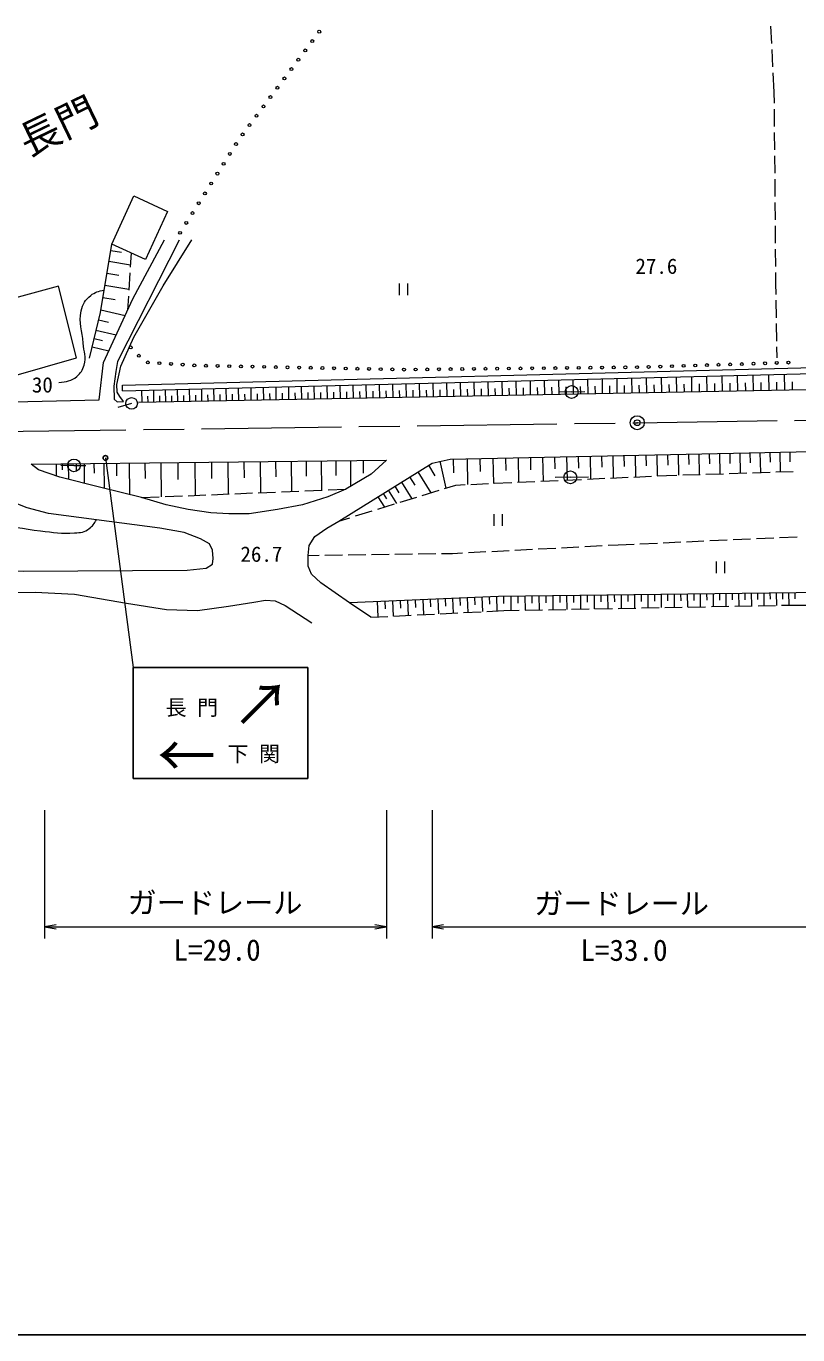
# Model space of a CAD drawing. Units: millimetres at full size, sheet at 1:1000; details may follow other scales. Extents: x 40000 to 680000, y 20000 to 380000.
# Drawn here: x 178155 to 244384, y 205000 to 317256 of the extents above; entities that cross this region are included whole.
import ezdxf
from ezdxf.enums import TextEntityAlignment as Align

# ---------------------------------------------------------------- set-up
doc = ezdxf.new("R2010")
doc.units = ezdxf.units.MM
doc.header["$LTSCALE"] = 1000
doc.header["$PDMODE"] = 32
doc.header["$PDSIZE"] = 500
doc.linetypes.add('CHAIN', pattern=[18.5, 12, -1.5, 3.5, -1.5])
for name, color, linetype, lineweight in [('M-BGD', 7, 'Continuous', 13), ('M-BMK', 2, 'CHAIN', 13), ('M-BMK-SRVR', 3, 'Continuous', 13), ('M-STR-HTXT', 7, 'Continuous', 13), ('M-STR-STRC', 7, 'Continuous', 25), ('M-TTL-BAND', 7, 'Continuous', 25)]:
    doc.layers.add(name, color=color, linetype=linetype, lineweight=lineweight)
doc.layers.add('M-BGD-HTXT', color=7, linetype='Continuous')
doc.styles.add('ＭＳ ゴシック', font='')
doc.styles.get('ＭＳ ゴシック').set_extended_font_data('MS Gothic')

# ---------------------------------------------------------------- blocks, each defined once
blk = doc.blocks.new('open_arrow')
at = {"color": 0, "linetype": 'Continuous', "lineweight": -2}
blk.add_lwpolyline([(7.5, 1.25), (0, 0), (7.5, -1.25)], dxfattribs=at)

msp = doc.modelspace()

# ---------------------------------------------------------------- linework, layer by layer
at = {"layer": 'M-BGD'}
for p, q in [((242142, 315758), (242062, 317256)), ((242248, 313761), (242168, 315259)), ((242365, 311591), (242275, 313261)), ((242373, 310638), (242365, 311591)), ((242390, 308638), (242377, 310138)), ((242407, 306639), (242394, 308138)), ((242424, 304639), (242411, 306139)), ((242441, 302639), (242428, 304139)), ((242458, 300639), (242445, 302139)), ((242475, 298639), (242462, 300139)), ((185411, 298012), (186330, 297859)), ((187161, 297807), (187085, 296597)), ((242492, 296639), (242479, 298139)), ((185258, 297092), (187097, 296786)), ((185087, 296067), (186113, 295897)), ((187054, 296098), (186961, 294601)), ((242505, 295187), (242497, 296139)), ((184917, 295042), (186967, 294701)), ((210157, 295172), (210157, 294172)), ((210907, 294172), (210907, 295172)), ((242520, 294246), (242505, 295187)), ((184741, 293983), (185800, 293807)), ((186930, 294102), (186855, 292892)), ((242553, 292247), (242528, 293747)), ((184351, 292059), (185218, 291856)), ((184554, 292926), (186644, 292436)), ((184148, 291192), (185882, 290786)), ((242586, 290247), (242561, 291747)), ((183811, 289754), (185249, 289417)), ((183979, 290473), (184698, 290305)), ((242610, 288807), (242594, 289747)), ((186414, 286464), (248088, 288024)), ((186427, 285965), (248100, 287524)), ((243257, 286054), (243232, 287401)), ((186427, 285965), (186414, 286464)), ((198545, 285197), (198525, 286270)), ((199625, 285218), (199604, 286298)), ((200711, 285239), (200690, 286325)), ((201804, 285260), (201783, 286353)), ((202904, 285281), (202883, 286381)), ((204010, 285302), (203989, 286409)), ((205124, 285323), (205102, 286437)), ((206244, 285345), (206222, 286465)), ((207371, 285366), (207349, 286493)), ((208505, 285388), (208483, 286522)), ((209646, 285410), (209624, 286551)), ((210794, 285432), (210772, 286580)), ((211949, 285454), (211927, 286609)), ((213111, 285476), (213089, 286639)), ((214281, 285499), (214258, 286668)), ((215457, 285521), (215435, 286698)), ((216641, 285544), (216618, 286728)), ((217832, 285567), (217809, 286758)), ((219031, 285590), (219008, 286788)), ((220237, 285613), (220213, 286819)), ((221450, 285636), (221427, 286849)), ((222060, 285648), (222048, 286258)), ((222671, 285659), (222647, 286880)), ((223285, 285671), (223273, 286285)), ((223899, 285683), (223875, 286911)), ((224517, 285695), (224505, 286313)), ((225135, 285707), (225111, 286942)), ((225756, 285719), (225744, 286340)), ((226378, 285730), (226354, 286974)), ((227004, 285742), (226992, 286368)), ((227629, 285754), (227605, 287006)), ((228259, 285766), (228247, 286396)), ((228888, 285779), (228864, 287037)), ((229521, 285791), (229509, 286424)), ((230155, 285803), (230130, 287069)), ((230792, 285815), (230780, 286452)), ((231429, 285827), (231404, 287102)), ((232070, 285840), (232058, 286481)), ((232711, 285852), (232687, 287134)), ((233356, 285864), (233344, 286509)), ((234001, 285876), (233977, 287167)), ((234650, 285889), (234638, 286538)), ((235299, 285901), (235274, 287199)), ((235952, 285914), (235940, 286567)), ((236605, 285926), (236580, 287232)), ((237262, 285939), (237250, 286596)), ((237919, 285952), (237894, 287266)), ((238581, 285964), (238568, 286625)), ((239242, 285977), (239216, 287299)), ((239907, 285990), (239894, 286655)), ((240572, 286002), (240547, 287333)), ((241241, 286015), (241228, 286684)), ((241911, 286028), (241885, 287367)), ((242584, 286041), (242571, 286714)), ((243935, 286067), (243922, 286744)), ((188106, 284997), (188087, 286006)), ((188614, 285007), (188604, 285515)), ((189121, 285017), (189102, 286032)), ((189632, 285027), (189622, 285537)), ((190143, 285036), (190123, 286058)), ((190657, 285046), (190647, 285560)), ((191171, 285056), (191151, 286084)), ((191688, 285066), (191678, 285583)), ((192205, 285076), (192185, 286110)), ((192725, 285086), (192715, 285606)), ((193245, 285096), (193226, 286136)), ((193769, 285106), (193759, 285629)), ((194292, 285116), (194272, 286163)), ((194819, 285126), (194809, 285653)), ((195346, 285136), (195326, 286189)), ((195876, 285146), (195866, 285676)), ((196406, 285156), (196386, 286216)), ((196939, 285167), (196929, 285700)), ((197472, 285177), (197452, 286243)), ((198009, 285187), (197999, 285724)), ((199085, 285208), (199075, 285747)), ((200168, 285228), (200158, 285772)), ((201258, 285249), (201247, 285796)), ((202354, 285270), (202344, 285820)), ((203457, 285291), (203447, 285845)), ((204567, 285313), (204556, 285869)), ((205684, 285334), (205673, 285894)), ((206807, 285356), (206797, 285919)), ((207938, 285377), (207927, 285944)), ((209076, 285399), (209065, 285970)), ((210220, 285421), (210209, 285995)), ((211372, 285443), (211361, 286021)), ((212530, 285465), (212519, 286046)), ((213696, 285488), (213685, 286072)), ((214869, 285510), (214858, 286098)), ((216049, 285533), (216038, 286125)), ((217237, 285555), (217225, 286151)), ((218431, 285578), (218420, 286177)), ((219634, 285601), (219622, 286204)), ((220843, 285624), (220832, 286231)), ((224970, 285879), (223869, 285852)), ((224970, 285879), (226092, 285907)), ((187206, 284896), (186022, 284538)), ((239408, 280644), (239444, 278917)), ((240271, 280662), (240289, 279798)), ((241135, 280680), (241170, 278973)), ((241988, 280698), (242006, 279844)), ((242842, 280716), (242877, 279028)), ((243685, 280733), (243703, 279890)), ((180724, 279718), (180736, 278671)), ((182255, 279578), (181123, 279578)), ((181248, 279723), (181253, 279200)), ((181771, 279729), (181786, 278378)), ((182255, 279578), (183283, 279578)), ((182447, 279736), (182454, 279061)), ((183122, 279744), (183141, 278037)), ((183976, 279753), (183985, 278900)), ((184830, 279762), (184853, 277607)), ((185907, 279774), (185919, 278696)), ((186985, 279786), (187014, 277070)), ((188343, 279801), (188357, 278443)), ((189701, 279815), (189732, 276883)), ((191167, 279831), (191182, 278365)), ((192633, 279847), (192663, 277006)), ((194053, 279863), (194068, 278442)), ((195473, 279878), (195503, 277125)), ((196850, 279893), (196865, 278517)), ((198226, 279908), (198255, 277241)), ((199559, 279922), (199574, 278589)), ((200893, 279937), (200921, 277353)), ((202185, 279951), (202199, 278659)), ((203477, 279965), (203504, 277461)), ((204729, 279979), (204742, 278727)), ((205980, 279992), (206004, 277794)), ((207079, 280004), (207091, 278905)), ((212674, 279586), (213232, 278689)), ((213658, 279929), (214165, 277626)), ((214816, 280130), (214841, 278951)), ((215995, 280154), (216041, 277939)), ((217103, 280177), (217126, 279070)), ((218210, 280201), (218256, 278039)), ((219291, 280223), (219314, 279142)), ((220372, 280246), (220416, 278136)), ((221427, 280268), (221449, 279213)), ((222482, 280290), (222525, 278232)), ((223511, 280311), (223532, 279282)), ((224540, 280333), (224582, 278325)), ((225544, 280354), (225565, 279350)), ((226548, 280375), (226589, 278416)), ((227527, 280395), (227548, 279416)), ((228507, 280416), (228547, 278504)), ((229463, 280436), (229483, 279480)), ((230419, 280456), (230458, 278591)), ((231351, 280475), (231371, 279543)), ((232284, 280495), (232322, 278675)), ((233194, 280514), (233213, 279604)), ((234104, 280533), (234141, 278744)), ((234998, 280552), (235017, 279657)), ((235892, 280570), (235929, 278802)), ((236776, 280589), (236795, 279705)), ((237660, 280607), (237697, 278860)), ((238534, 280625), (238552, 279752)), ((211068, 278586), (211509, 277877)), ((211777, 279028), (212894, 277234)), ((224864, 278562), (223552, 278531)), ((224864, 278562), (226412, 278586)), ((226318, 278403), (227817, 278471)), ((228316, 278494), (229815, 278562)), ((230314, 278584), (231813, 278652)), ((232312, 278675), (233111, 278711)), ((233111, 278711), (234001, 278740)), ((234501, 278756), (236000, 278805)), ((236500, 278821), (237999, 278870)), ((238499, 278886), (239998, 278935)), ((240498, 278951), (241997, 279000)), ((242497, 279016), (243996, 279065)), ((198067, 277233), (199566, 277296)), ((200066, 277317), (201564, 277380)), ((202064, 277401), (203563, 277464)), ((204062, 277485), (205585, 277549)), ((209235, 277445), (209934, 276323)), ((209797, 277795), (210146, 277234)), ((210358, 278144), (211242, 276725)), ((212155, 277007), (213589, 277449)), ((214066, 277596), (215030, 277893)), ((215030, 277893), (215829, 277929)), ((216329, 277952), (217827, 278019)), ((218327, 278042), (219825, 278110)), ((220325, 278132), (221823, 278200)), ((222322, 278223), (223821, 278290)), ((224320, 278313), (225819, 278381)), ((188052, 276813), (189575, 276877)), ((190074, 276898), (191573, 276960)), ((192073, 276981), (193571, 277044)), ((194071, 277065), (195570, 277128)), ((196069, 277149), (197568, 277212)), ((208332, 275829), (209766, 276271)), ((208347, 276892), (208900, 276004)), ((208791, 277169), (209068, 276725)), ((210244, 276418), (211677, 276860)), ((204980, 274796), (205943, 275093)), ((206421, 275240), (207855, 275682)), ((218293, 275390), (218293, 274390)), ((219043, 274390), (219043, 275390)), ((228953, 272768), (230333, 272830)), ((230833, 272853), (232331, 272920)), ((232830, 272943), (234329, 273010)), ((234828, 273033), (236327, 273100)), ((236826, 273123), (238325, 273191)), ((238824, 273213), (240323, 273281)), ((240822, 273303), (242321, 273371)), ((242820, 273393), (244319, 273461)), ((202347, 271852), (203302, 271866)), ((203802, 271873), (205302, 271895)), ((205802, 271902), (207302, 271924)), ((207802, 271931), (209302, 271953)), ((209802, 271960), (211301, 271982)), ((211801, 271989), (213301, 272011)), ((213801, 272018), (214756, 272032)), ((214756, 272032), (215613, 272076)), ((216112, 272102), (217610, 272180)), ((218110, 272205), (219608, 272283)), ((220107, 272309), (221605, 272387)), ((222104, 272413), (223602, 272490)), ((224101, 272516), (225599, 272594)), ((226099, 272620), (227597, 272697)), ((228096, 272723), (228953, 272768)), ((237379, 271341), (237379, 270341)), ((238129, 270341), (238129, 271341)), ((217888, 268304), (217914, 267683)), ((218509, 268331), (218561, 267099)), ((219125, 268344), (219133, 267727)), ((219742, 268351), (219757, 267140)), ((220347, 268359), (220355, 267753)), ((220953, 268366), (220968, 267163)), ((221554, 268374), (221562, 267772)), ((222156, 268381), (222171, 267186)), ((222754, 268388), (222761, 267791)), ((223351, 268396), (223366, 267208)), ((223945, 268403), (223952, 267809)), ((224539, 268410), (224554, 267230)), ((225129, 268418), (225136, 267828)), ((225719, 268425), (225733, 267253)), ((226305, 268432), (226312, 267846)), ((226891, 268439), (226906, 267275)), ((227474, 268447), (227481, 267864)), ((228056, 268454), (228070, 267297)), ((228634, 268461), (228642, 267882)), ((229213, 268468), (229227, 267318)), ((229788, 268475), (229795, 267900)), ((230363, 268482), (230377, 267340)), ((230934, 268489), (230941, 267918)), ((231505, 268496), (231519, 267362)), ((232072, 268503), (232079, 267936)), ((232640, 268510), (232654, 267383)), ((233203, 268517), (233210, 267954)), ((233767, 268524), (233781, 267404)), ((234327, 268531), (234334, 267971)), ((234887, 268538), (234901, 267425)), ((235444, 268545), (235451, 267989)), ((236000, 268552), (236014, 267446)), ((236553, 268559), (236560, 268006)), ((237106, 268566), (237119, 267467)), ((237655, 268572), (237662, 268023)), ((238204, 268579), (238218, 267488)), ((238750, 268586), (238757, 268040)), ((239296, 268593), (239309, 267508)), ((239838, 268599), (239845, 268057)), ((240380, 268606), (240393, 267529)), ((240919, 268613), (240925, 268074)), ((241457, 268619), (241470, 267549)), ((241992, 268626), (241999, 268091)), ((242528, 268632), (242541, 267569)), ((243059, 268639), (243066, 268107)), ((243591, 268646), (243604, 267589)), ((244119, 268652), (244126, 268124)), ((208274, 267897), (208330, 266580)), ((208932, 267925), (208960, 267266)), ((209591, 267953), (209646, 266647)), ((210244, 267981), (210271, 267328)), ((210897, 268008), (210952, 266713)), ((211544, 268036), (211572, 267388)), ((212192, 268063), (212246, 266779)), ((212834, 268090), (212862, 267448)), ((213477, 268118), (213531, 266844)), ((214113, 268145), (214140, 267508)), ((214750, 268172), (214804, 266908)), ((215382, 268198), (215409, 267567)), ((216014, 268225), (216067, 266972)), ((216640, 268252), (216667, 267625)), ((217266, 268278), (217319, 267036)), ((220972, 267163), (222471, 267191)), ((222971, 267201), (224471, 267229)), ((224971, 267238), (226471, 267267)), ((226971, 267276), (228470, 267304)), ((228970, 267314), (230470, 267342)), ((230970, 267351), (232470, 267379)), ((232969, 267389), (234469, 267417)), ((234969, 267427), (236469, 267455)), ((236969, 267464), (238468, 267492)), ((238968, 267502), (240468, 267530)), ((240968, 267539), (242468, 267568)), ((242968, 267577), (244286, 267602)), ((244286, 267602), (245425, 267579)), ((207744, 266550), (209204, 266624)), ((209704, 266650), (211202, 266726)), ((211701, 266751), (213199, 266827)), ((213699, 266852), (215197, 266928)), ((215696, 266953), (217194, 267029)), ((217693, 267055), (219154, 267129)), ((219154, 267129), (220472, 267154))]:
    msp.add_line(p, q, dxfattribs=at)
for points in [[(185504, 298570), (187404, 302694), (190298, 301360), (188397, 297237)], [(174167, 286430), (182486, 288813), (180944, 294951), (172594, 292708)], [(178597, 279695), (209075, 280026), (207766, 278826), (205585, 277549), (204035, 276883), (201862, 276205), (199712, 275808), (197282, 275434), (195553, 275411), (194010, 275504), (192048, 275784), (190178, 276205), (188052, 276813), (184570, 277677), (181041, 278565), (179219, 279196)]]:
    msp.add_lwpolyline(points, close=True, dxfattribs=at)
for points in [[(137019, 286819), (138876, 286149), (143258, 285167), (147149, 284712), (152231, 284501), (158716, 284607), (184409, 285203), (184783, 288408), (187299, 293853), (190033, 298923)], [(191297, 298911), (185980, 288491), (185840, 287626), (185690, 286380), (185700, 285258), (185960, 285040), (186521, 285071), (186188, 285487), (185960, 285871), (185949, 286505), (186282, 288094), (187388, 290571), (189919, 294987), (192373, 298936)], [(183583, 288780), (184529, 292706), (185504, 298570)], [(187802, 284992), (305523, 287247), (362953, 288475)], [(207744, 266550), (205905, 267797), (203437, 269515), (202658, 270247), (202362, 270948), (202347, 271852), (202440, 272709), (202939, 273472), (203951, 274204), (204980, 274796), (212987, 279781), (214545, 280124), (268568, 281253), (312768, 281999), (329706, 282122), (347880, 278156)], [(132578, 266574), (140461, 268131), (147830, 269331), (152051, 269783), (158517, 270281), (167973, 270562), (177892, 270519), (191964, 270585), (193607, 270772), (194137, 271099), (194215, 271582), (194153, 272314), (193888, 272860), (193124, 273280), (191722, 273825), (189619, 274199), (184182, 274916), (180085, 275461), (178231, 275929), (175521, 276988), (173425, 278151)], [(269979, 269764), (269278, 268455), (256799, 268916), (244233, 268654), (218680, 268338), (205905, 267797)], [(137330, 265613), (148476, 267400), (155697, 268241), (163128, 268522), (171856, 268662), (178936, 268697), (182301, 268522), (186753, 267751), (190188, 267225), (192852, 267120), (195516, 267505), (197689, 267856), (198705, 268031), (199512, 267961), (200388, 267575), (202666, 266068)]]:
    msp.add_lwpolyline(points, dxfattribs=at)
for centre, radius in [((203309, 316783), 125), ((202711, 315981), 125), ((201514, 314379), 125), ((202112, 315180), 125), ((200916, 313578), 125), ((199719, 311975), 125), ((200317, 312777), 125), ((199121, 311174), 125), ((198522, 310373), 125), ((197325, 308770), 125), ((197924, 309572), 125), ((196727, 307969), 125), ((196166, 307143), 125), ((195098, 305451), 125), ((195632, 306297), 125), ((194565, 304605), 125), ((194031, 303760), 125), ((192964, 302068), 125), ((193497, 302914), 125), ((192430, 301223), 125), ((191896, 300377), 125), ((191363, 299531), 125), ((187126, 289698), 125), ((187828, 288987), 125), ((188594, 288414), 125), ((243575, 288397), 125), ((189592, 288350), 125), ((190590, 288287), 125), ((191588, 288223), 125), ((192586, 288160), 125), ((193585, 288131), 125), ((194585, 288111), 125), ((195585, 288092), 125), ((196585, 288072), 125), ((197584, 288052), 125), ((198584, 288032), 125), ((199584, 288013), 125), ((200584, 287993), 125), ((201584, 287973), 125), ((202583, 287953), 125), ((203583, 287934), 125), ((204583, 287914), 125), ((205583, 287894), 125), ((206583, 287874), 125), ((207582, 287855), 125), ((208582, 287835), 125), ((209582, 287815), 125), ((210582, 287797), 125), ((211582, 287807), 125), ((212582, 287817), 125), ((213582, 287828), 125), ((214582, 287838), 125), ((215582, 287848), 125), ((216581, 287859), 125), ((217581, 287869), 125), ((218581, 287879), 125), ((219581, 287889), 125), ((220581, 287900), 125), ((221581, 287910), 125), ((222581, 287920), 125), ((223581, 287931), 125), ((224581, 287941), 125), ((225581, 287951), 125), ((226581, 287962), 125), ((227581, 287972), 125), ((228581, 287982), 125), ((229581, 287993), 125), ((230581, 288003), 125), ((231580, 288027), 125), ((232580, 288057), 125), ((233579, 288088), 125), ((234579, 288119), 125), ((235578, 288150), 125), ((236578, 288181), 125), ((237578, 288212), 125), ((238577, 288243), 125), ((239577, 288274), 125), ((240576, 288305), 125), ((241576, 288336), 125), ((242575, 288367), 125), ((224970, 285879), 550), ((187206, 284896), 500), ((182255, 279578), 550), ((224864, 278562), 550)]:
    msp.add_circle(centre, radius, dxfattribs=at)
at = {"layer": 'M-BGD', "lineweight": 25}
msp.add_circle((184955, 280225), 200, dxfattribs=at)
at = {"layer": 'M-BGD'}
for points in [[(180958, 286702), (181612, 286782), (182032, 286786), (182500, 287216), (182830, 287519), (183009, 287742), (183131, 288174), (183332, 288886), (183100, 289328), (183061, 290066), (183004, 291145), (182628, 291773), (182874, 292824), (183013, 293418), (183202, 293792), (183692, 294156), (184081, 294445), (184348, 294521), (184846, 294614)], [(172008, 274881), (172458, 274959), (172618, 274961), (173012, 274974), (173954, 275006), (174465, 274747), (175396, 274600), (176957, 274355), (177822, 274147), (179392, 273970), (180528, 273841), (181173, 273692), (182313, 273783), (182825, 273823), (183170, 273840), (183575, 274156), (183874, 274390), (183994, 274563), (184182, 274916)]]:
    msp.add_open_spline(points, degree=3, knots=[0, 0, 0, 0, 1, 1, 1, 2, 2, 2, 3, 3, 3, 4, 4, 4, 5, 5, 5, 6, 6, 6, 6], dxfattribs=at)
at = {"layer": 'M-BMK'}
msp.add_lwpolyline([(156218, 282204), (230600, 283241), (270474, 283829), (330311, 285067), (354411, 279245)], dxfattribs=at)
at = {"layer": 'M-BMK-SRVR'}
msp.add_circle((230600, 283241), 600, dxfattribs=at)
msp.add_point((230600, 283241), dxfattribs=at)
at = {"layer": 'M-STR-HTXT'}
for p, q in [((179724, 250000), (179724, 239000)), ((209075, 250000), (209075, 239000)), ((212987, 250000), (212987, 239000)), ((179724, 240000), (209075, 240000)), ((212987, 240000), (245663, 240000))]:
    msp.add_line(p, q, dxfattribs=at)
at = {"layer": 'M-STR-STRC', "lineweight": 13}
msp.add_line((184955, 280225), (187343, 262233), dxfattribs=at)
at = {"layer": 'M-STR-STRC'}
for p, q in [((187343, 262233), (202343, 262233)), ((187343, 262233), (187343, 252733)), ((202343, 262233), (202343, 252733)), ((202343, 252733), (187343, 252733))]:
    msp.add_line(p, q, dxfattribs=at)
at = {"layer": 'M-TTL-BAND'}
msp.add_line((40000, 205000), (579000, 205000), dxfattribs=at)

# ---------------------------------------------------------------- block references
at = {"layer": 'M-STR-HTXT', "xscale": 133, "yscale": 133}
for p in [(179724, 240000), (212987, 240000)]:
    msp.add_blockref('open_arrow', p, dxfattribs=at)
at = {"layer": 'M-STR-HTXT', "xscale": 133, "yscale": 133, "rotation": 180}
msp.add_blockref('open_arrow', (209075, 240000), dxfattribs=at)

# ---------------------------------------------------------------- texts
at = {"layer": 'M-BGD', "style": 'ＭＳ ゴシック'}
for s, p in [('27.6', (232244, 296668)), ('30', (179546, 286489)), ('26.7', (198343, 271968))]:
    msp.add_text(s, height=1320, dxfattribs=at).set_placement(p, align=Align.MIDDLE_CENTER)
at = {"layer": 'M-BGD-HTXT', "style": 'ＭＳ ゴシック'}
msp.add_text('至 長門', height=2566, rotation=25.741, dxfattribs=at).set_placement((178539, 307570), align=Align.MIDDLE_CENTER)
at = {"layer": 'M-STR-HTXT', "style": 'ＭＳ ゴシック'}
for p in [(194360, 242066), (229254, 241997)]:
    msp.add_text('ガードレール', height=1833, dxfattribs=at).set_placement(p, align=Align.MIDDLE_CENTER)
for s, p in [('L=29.0', (194544, 236545)), ('L=33.0', (229464, 236529))]:
    msp.add_text(s, height=1833, dxfattribs=at).set_placement(p, align=Align.BOTTOM_CENTER)
at = {"layer": 'M-STR-STRC', "style": 'ＭＳ ゴシック'}
for rotation, p in [(315, (198266, 259089)), (90, (191977, 254731))]:
    msp.add_text('↑', height=3666, rotation=rotation, dxfattribs=at).set_placement(p, align=Align.MIDDLE_CENTER)
for s, p in [('長 門', (192377, 258808)), ('下 関', (197691, 254836))]:
    msp.add_text(s, height=1320, dxfattribs=at).set_placement(p, align=Align.MIDDLE_CENTER)

doc.saveas('drawing.dxf')
